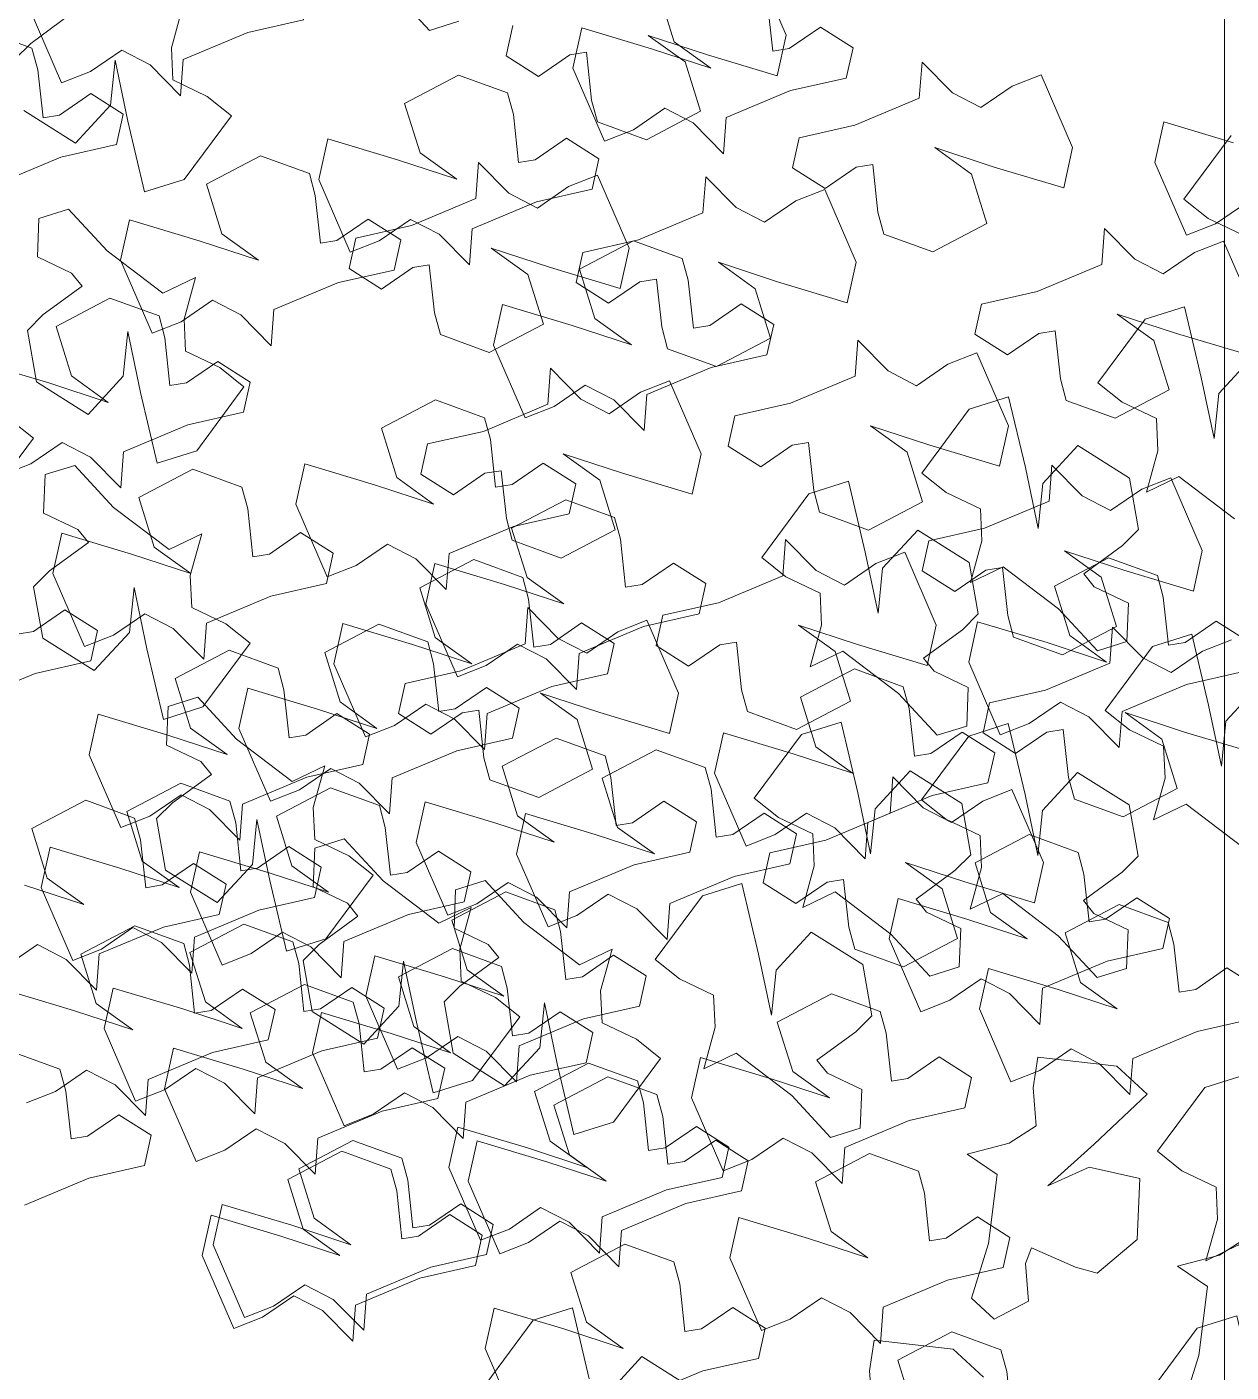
# Model space of a CAD drawing. Header units: metres. Extents: x -44 to 358, y -286 to 66.
# Drawn here: x 10.4257 to 10.8633, y -263.5279 to -263.0389 of the extents above; entities that cross this region are included whole.
import ezdxf

# ---------------------------------------------------------------- set-up
doc = ezdxf.new("R2010")
doc.units = ezdxf.units.M
doc.header["$LTSCALE"] = 0.3
for name, color, linetype, lineweight in [('ARBOLES', 86, 'Continuous', 0), ('baños', 141, 'Continuous', 0), ('Columnas', 7, 'Continuous', 18), ('muros bajitos', 252, 'Continuous', 5)]:
    doc.layers.add(name, color=color, linetype=linetype, lineweight=lineweight)

# ---------------------------------------------------------------- blocks, each defined once
blk = doc.blocks.new('TREES')
at = {"layer": 'ARBOLES', "color": 252, "true_color": 0x8da178}
for p, q in [((0.12121, 0.0686), (0.12298, 0.07743)), ((-0.02171, 0.07515), (-0.01926, 0.07202)), ((-0.0526, 0.07388), (-0.05477, 0.06963)), ((-0.0466, 0.06668), (-0.0488, 0.0734)), ((0.10928, 0.07333), (0.11102, 0.06989)), ((-0.01926, 0.07202), (-0.01743, 0.06699)), ((0.06883, 0.07244), (0.06021, 0.0677)), ((0.07214, 0.06297), (0.07391, 0.0718)), ((-0.0903, 0.07054), (-0.0852, 0.06664)), ((-0.07449, 0.06271), (-0.06993, 0.07005)), ((-0.01743, 0.06699), (-0.01527, 0.07092)), ((-0.01527, 0.07092), (-0.00663, 0.07064)), ((-0.00663, 0.07064), (0.00029, 0.06918)), ((0.05818, 0.06652), (0.05517, 0.07013)), ((-0.05477, 0.06963), (-0.05176, 0.06602)), ((0.09863, 0.06869), (0.09001, 0.06395)), ((0.10372, 0.06805), (0.09863, 0.06869)), ((0.11102, 0.06989), (0.11402, 0.06628)), ((0.1195, 0.06106), (0.12121, 0.0686)), ((0.12826, 0.06836), (0.12234, 0.06589)), ((0.13238, 0.06204), (0.12826, 0.06836)), ((-0.04252, 0.05906), (-0.0466, 0.06668)), ((0.04799, 0.06782), (0.04621, 0.05899)), ((0.06021, 0.0677), (0.06195, 0.06427)), ((0.10194, 0.05922), (0.10372, 0.06805)), ((-0.1306, 0.06584), (-0.1255, 0.06194)), ((-0.1148, 0.05801), (-0.11023, 0.06535)), ((-0.0796, 0.0666), (-0.08697, 0.06431)), ((-0.0852, 0.06664), (-0.0796, 0.0666)), ((-0.05176, 0.06602), (-0.05124, 0.06402)), ((0.05991, 0.06309), (0.05818, 0.06652)), ((0.11402, 0.06628), (0.11254, 0.0626)), ((0.12234, 0.06589), (0.1195, 0.06106)), ((-0.08697, 0.06431), (-0.09551, 0.06143)), ((-0.05124, 0.06402), (-0.05708, 0.06282)), ((0.06195, 0.06427), (0.06496, 0.06066)), ((0.09001, 0.06395), (0.09175, 0.06052)), ((-0.14695, 0.05861), (-0.14533, 0.06302)), ((-0.1199, 0.0619), (-0.12728, 0.05961)), ((-0.1255, 0.06194), (-0.1199, 0.0619)), ((-0.07218, 0.05887), (-0.07449, 0.06271)), ((-0.0597, 0.06185), (-0.06133, 0.05561)), ((-0.05708, 0.06282), (-0.0597, 0.06185)), ((-0.02023, 0.06172), (-0.02777, 0.06131)), ((-0.01564, 0.05718), (-0.02023, 0.06172)), ((0.0513, 0.05835), (0.05991, 0.06309)), ((0.07044, 0.05544), (0.07214, 0.06297)), ((0.07919, 0.06274), (0.07327, 0.06027)), ((0.08332, 0.05641), (0.07919, 0.06274)), ((0.11254, 0.0626), (0.1091, 0.0585)), ((0.13075, 0.0558), (0.13238, 0.06204)), ((-0.15747, 0.06048), (-0.14906, 0.05539)), ((-0.09551, 0.06143), (-0.09352, 0.05671)), ((-0.03826, 0.06127), (-0.04136, 0.05718)), ((-0.0315, 0.05532), (-0.03826, 0.06127)), ((-0.02777, 0.06131), (-0.02859, 0.05494)), ((0.06496, 0.06066), (0.06347, 0.05698)), ((0.07327, 0.06027), (0.07044, 0.05544)), ((0.09175, 0.06052), (0.09476, 0.05691)), ((-0.14906, 0.05539), (-0.14695, 0.05861)), ((-0.12728, 0.05961), (-0.13581, 0.05674)), ((-0.083, 0.05484), (-0.08138, 0.05925)), ((-0.08138, 0.05925), (-0.07745, 0.0598)), ((-0.07745, 0.0598), (-0.07218, 0.05887)), ((-0.03804, 0.05914), (-0.04252, 0.05906)), ((-0.04148, 0.05504), (-0.03804, 0.05914)), ((0.04621, 0.05899), (0.0513, 0.05835)), ((0.10024, 0.05169), (0.10194, 0.05922)), ((0.109, 0.05899), (0.10307, 0.05652)), ((0.11312, 0.05266), (0.109, 0.05899)), ((0.1091, 0.0585), (0.11358, 0.05859)), ((0.11358, 0.05859), (0.11766, 0.05097)), ((-0.13581, 0.05674), (-0.13382, 0.05201)), ((-0.11248, 0.05417), (-0.1148, 0.05801)), ((-0.09352, 0.05671), (-0.08511, 0.05162)), ((-0.06751, 0.05739), (-0.07373, 0.05568)), ((-0.06536, 0.05561), (-0.06751, 0.05739)), ((-0.05831, 0.05701), (-0.05993, 0.0526)), ((-0.05355, 0.05726), (-0.05831, 0.05701)), ((-0.05206, 0.05373), (-0.05355, 0.05726)), ((-0.04136, 0.05718), (-0.04156, 0.04735)), ((-0.01611, 0.05443), (-0.01564, 0.05718)), ((0.06347, 0.05698), (0.06003, 0.05288)), ((0.09476, 0.05691), (0.09327, 0.05323)), ((-0.12168, 0.05455), (-0.11775, 0.0551)), ((-0.11775, 0.0551), (-0.11248, 0.05417)), ((-0.07373, 0.05568), (-0.07715, 0.04895)), ((-0.0614, 0.05115), (-0.06536, 0.05561)), ((-0.06133, 0.05561), (-0.0572, 0.04928)), ((-0.05128, 0.05175), (-0.04845, 0.05658)), ((-0.04845, 0.05658), (-0.05015, 0.04905)), ((-0.04297, 0.05136), (-0.04148, 0.05504)), ((-0.02583, 0.05007), (-0.0315, 0.05532)), ((0.08168, 0.05017), (0.08332, 0.05641)), ((0.10307, 0.05652), (0.10024, 0.05169)), ((0.12814, 0.05482), (0.13075, 0.0558)), ((-0.1233, 0.05014), (-0.12168, 0.05455)), ((-0.10781, 0.05364), (-0.11403, 0.05193)), ((-0.10566, 0.05186), (-0.10781, 0.05364)), ((-0.09385, 0.05351), (-0.09861, 0.05326)), ((-0.09236, 0.04998), (-0.09385, 0.05351)), ((-0.08511, 0.05162), (-0.083, 0.05484)), ((-0.05678, 0.04846), (-0.05206, 0.05373)), ((-0.02859, 0.05494), (-0.02583, 0.05007)), ((-0.01799, 0.04878), (-0.01611, 0.05443)), ((0.1223, 0.05363), (0.12814, 0.05482)), ((0.12282, 0.05162), (0.1223, 0.05363)), ((-0.13382, 0.05201), (-0.12541, 0.04692)), ((-0.11403, 0.05193), (-0.11745, 0.0452)), ((-0.1017, 0.0474), (-0.10566, 0.05186)), ((-0.09861, 0.05326), (-0.10023, 0.04885)), ((-0.05993, 0.0526), (-0.0614, 0.05115)), ((-0.0572, 0.04928), (-0.05128, 0.05175)), ((0.06003, 0.05288), (0.06451, 0.05297)), ((0.06451, 0.05297), (0.06859, 0.04534)), ((0.09327, 0.05323), (0.08983, 0.04913)), ((0.11149, 0.04642), (0.11312, 0.05266)), ((0.13893, 0.05273), (0.13031, 0.04799)), ((0.14402, 0.05209), (0.13893, 0.05273)), ((0.14224, 0.04326), (0.14402, 0.05209)), ((-0.12541, 0.04692), (-0.1233, 0.05014)), ((-0.03996, 0.04775), (-0.04297, 0.05136)), ((0.07907, 0.0492), (0.08168, 0.05017)), ((0.11766, 0.05097), (0.11986, 0.04424)), ((0.12583, 0.04801), (0.12282, 0.05162)), ((-0.10023, 0.04885), (-0.1017, 0.0474)), ((-0.09708, 0.04471), (-0.09236, 0.04998)), ((-0.07715, 0.04895), (-0.07204, 0.04505)), ((-0.06134, 0.04112), (-0.05678, 0.04846)), ((-0.05015, 0.04905), (-0.05193, 0.04022)), ((-0.016, 0.04822), (-0.01799, 0.04878)), ((-0.01137, 0.04902), (-0.016, 0.04822)), ((-0.00877, 0.04502), (-0.01137, 0.04902)), ((0.07323, 0.048), (0.07907, 0.0492)), ((0.08983, 0.04913), (0.09431, 0.04922)), ((0.09431, 0.04922), (0.09839, 0.04159)), ((-0.04156, 0.04735), (-0.03772, 0.04714)), ((-0.03822, 0.04432), (-0.03996, 0.04775)), ((-0.03772, 0.04714), (-0.03309, 0.04794)), ((-0.03309, 0.04794), (-0.03065, 0.04481)), ((0.05043, 0.04803), (0.04181, 0.04329)), ((0.05551, 0.04739), (0.05043, 0.04803)), ((0.05374, 0.03856), (0.05551, 0.04739)), ((0.07375, 0.046), (0.07323, 0.048)), ((0.12366, 0.04377), (0.12583, 0.04801)), ((0.13031, 0.04799), (0.13205, 0.04455)), ((-0.11745, 0.0452), (-0.11235, 0.0413)), ((-0.06645, 0.04501), (-0.07382, 0.04272)), ((-0.07204, 0.04505), (-0.06645, 0.04501)), ((-0.01109, 0.04197), (-0.00877, 0.04502)), ((0.06859, 0.04534), (0.07079, 0.03862)), ((0.07676, 0.04239), (0.07375, 0.046)), ((0.10303, 0.04425), (0.10887, 0.04545)), ((0.10887, 0.04545), (0.11149, 0.04642)), ((-0.10164, 0.03737), (-0.09708, 0.04471)), ((-0.04684, 0.03958), (-0.03822, 0.04432)), ((-0.03065, 0.04481), (-0.02881, 0.03978)), ((-0.02881, 0.03978), (-0.02665, 0.04371)), ((-0.02665, 0.04371), (-0.01801, 0.04343)), ((-0.01801, 0.04343), (-0.01109, 0.04197)), ((-0.00146, 0.04438), (-0.00456, 0.04029)), ((0.08548, 0.04333), (0.07686, 0.03859)), ((0.09057, 0.04269), (0.08548, 0.04333)), ((0.10355, 0.04225), (0.10303, 0.04425)), ((0.11986, 0.04424), (0.12366, 0.04377)), ((0.13205, 0.04455), (0.13506, 0.04094)), ((-0.07382, 0.04272), (-0.08236, 0.03984)), ((0.04181, 0.04329), (0.04355, 0.03986)), ((0.07459, 0.03814), (0.07676, 0.04239)), ((0.08879, 0.03386), (0.09057, 0.04269)), ((0.10656, 0.03864), (0.10355, 0.04225)), ((0.14054, 0.03572), (0.14224, 0.04326)), ((0.1493, 0.04302), (0.14337, 0.04055)), ((0.15342, 0.0367), (0.1493, 0.04302)), ((-0.10675, 0.04126), (-0.11412, 0.03897)), ((-0.11235, 0.0413), (-0.10675, 0.04126)), ((-0.05903, 0.03728), (-0.06134, 0.04112)), ((-0.05193, 0.04022), (-0.04684, 0.03958)), ((-0.00456, 0.04029), (-0.00476, 0.03046)), ((0.09839, 0.04159), (0.10059, 0.03487)), ((0.13506, 0.04094), (0.13357, 0.03726)), ((0.14337, 0.04055), (0.14054, 0.03572)), ((-0.11412, 0.03897), (-0.12266, 0.03609)), ((-0.08236, 0.03984), (-0.08037, 0.03512)), ((0.04355, 0.03986), (0.04656, 0.03625)), ((0.05203, 0.03103), (0.05374, 0.03856)), ((0.06079, 0.03833), (0.05487, 0.03585)), ((0.06491, 0.032), (0.06079, 0.03833)), ((0.07079, 0.03862), (0.07459, 0.03814)), ((0.07686, 0.03859), (0.0786, 0.03516)), ((0.10439, 0.03439), (0.10656, 0.03864)), ((-0.09933, 0.03353), (-0.10164, 0.03737)), ((-0.06576, 0.03674), (-0.07198, 0.03504)), ((-0.06985, 0.03325), (-0.06823, 0.03766)), ((-0.06823, 0.03766), (-0.0643, 0.03821)), ((-0.06361, 0.03497), (-0.06576, 0.03674)), ((-0.0643, 0.03821), (-0.05903, 0.03728)), ((0.1109, 0.03676), (0.10228, 0.03202)), ((0.11598, 0.03612), (0.1109, 0.03676)), ((0.13357, 0.03726), (0.13013, 0.03316)), ((0.15179, 0.03046), (0.15342, 0.0367)), ((-0.12266, 0.03609), (-0.12067, 0.03137)), ((-0.08037, 0.03512), (-0.07195, 0.03003)), ((-0.07198, 0.03504), (-0.0754, 0.0283)), ((-0.05656, 0.03637), (-0.05818, 0.03196)), ((-0.0518, 0.03662), (-0.05656, 0.03637)), ((-0.05031, 0.03308), (-0.0518, 0.03662)), ((0.04656, 0.03625), (0.04507, 0.03257)), ((0.05487, 0.03585), (0.05203, 0.03103)), ((0.0786, 0.03516), (0.08161, 0.03155)), ((0.11421, 0.02729), (0.11598, 0.03612)), ((-0.11015, 0.0295), (-0.10853, 0.03391)), ((-0.10853, 0.03391), (-0.1046, 0.03446)), ((-0.1046, 0.03446), (-0.09933, 0.03353)), ((-0.09554, 0.03487), (-0.10176, 0.03316)), ((-0.09339, 0.03309), (-0.09554, 0.03487)), ((-0.08634, 0.03449), (-0.08796, 0.03009)), ((-0.08158, 0.03474), (-0.08634, 0.03449)), ((-0.08009, 0.03121), (-0.08158, 0.03474)), ((-0.05965, 0.03051), (-0.06361, 0.03497)), ((0.08709, 0.02633), (0.08879, 0.03386)), ((0.09584, 0.03363), (0.08992, 0.03116)), ((0.09997, 0.0273), (0.09584, 0.03363)), ((0.10059, 0.03487), (0.10439, 0.03439)), ((-0.10176, 0.03316), (-0.10518, 0.02643)), ((-0.08944, 0.02863), (-0.09339, 0.03309)), ((-0.07195, 0.03003), (-0.06985, 0.03325)), ((-0.05818, 0.03196), (-0.05965, 0.03051)), ((-0.05503, 0.02782), (-0.05031, 0.03308)), ((0.04507, 0.03257), (0.04163, 0.02847)), ((0.06328, 0.02576), (0.06491, 0.032)), ((0.10228, 0.03202), (0.10402, 0.02859)), ((0.13013, 0.03316), (0.13461, 0.03325)), ((0.13461, 0.03325), (0.13869, 0.02563)), ((-0.12067, 0.03137), (-0.11226, 0.02628)), ((-0.08796, 0.03009), (-0.08944, 0.02863)), ((-0.08481, 0.02594), (-0.08009, 0.03121)), ((-0.00476, 0.03046), (-0.00092, 0.03025)), ((-0.00092, 0.03025), (0.00371, 0.03105)), ((0.08161, 0.03155), (0.08012, 0.02787)), ((0.08992, 0.03116), (0.08709, 0.02633)), ((0.14917, 0.02948), (0.15179, 0.03046)), ((-0.11226, 0.02628), (-0.11015, 0.0295)), ((0.04163, 0.02847), (0.04611, 0.02855)), ((0.04611, 0.02855), (0.05019, 0.02093)), ((0.10402, 0.02859), (0.10703, 0.02498)), ((0.14333, 0.02829), (0.14917, 0.02948)), ((-0.0754, 0.0283), (-0.07029, 0.02441)), ((-0.05959, 0.02047), (-0.05503, 0.02782)), ((0.08012, 0.02787), (0.07668, 0.02377)), ((0.09833, 0.02106), (0.09997, 0.0273)), ((0.1125, 0.01976), (0.11421, 0.02729)), ((0.12126, 0.02706), (0.11534, 0.02459)), ((0.12538, 0.02073), (0.12126, 0.02706)), ((0.14385, 0.02628), (0.14333, 0.02829)), ((-0.10518, 0.02643), (-0.10008, 0.02253)), ((-0.08938, 0.0186), (-0.08481, 0.02594)), ((-0.04473, 0.0264), (-0.05095, 0.0247)), ((-0.04257, 0.02462), (-0.04473, 0.0264)), ((-0.03552, 0.02603), (-0.03714, 0.02162)), ((-0.03076, 0.02627), (-0.03552, 0.02603)), ((-0.02927, 0.02274), (-0.03076, 0.02627)), ((0.06067, 0.02478), (0.06328, 0.02576)), ((0.13869, 0.02563), (0.14089, 0.0189)), ((0.14686, 0.02267), (0.14385, 0.02628)), ((-0.0647, 0.02437), (-0.07207, 0.02208)), ((-0.07029, 0.02441), (-0.0647, 0.02437)), ((-0.05095, 0.0247), (-0.05436, 0.01796)), ((-0.03862, 0.02016), (-0.04257, 0.02462)), ((0.05483, 0.02359), (0.06067, 0.02478)), ((0.05535, 0.02159), (0.05483, 0.02359)), ((0.07668, 0.02377), (0.08116, 0.02386)), ((0.08116, 0.02386), (0.08524, 0.01623)), ((0.10703, 0.02498), (0.10554, 0.0213)), ((0.11534, 0.02459), (0.1125, 0.01976)), ((-0.09448, 0.0225), (-0.10186, 0.0202)), ((-0.10008, 0.02253), (-0.09448, 0.0225)), ((-0.07207, 0.02208), (-0.08061, 0.0192)), ((-0.03399, 0.01748), (-0.02927, 0.02274)), ((0.06708, 0.02269), (0.05846, 0.01795)), ((0.07217, 0.02205), (0.06708, 0.02269)), ((0.07039, 0.01322), (0.07217, 0.02205)), ((0.14469, 0.01843), (0.14686, 0.02267)), ((-0.10186, 0.0202), (-0.11039, 0.01733)), ((-0.05728, 0.01664), (-0.05959, 0.02047)), ((-0.03714, 0.02162), (-0.03862, 0.02016)), ((0.05019, 0.02093), (0.05239, 0.01421)), ((0.05836, 0.01798), (0.05535, 0.02159)), ((0.08988, 0.01889), (0.09572, 0.02009)), ((0.09572, 0.02009), (0.09833, 0.02106)), ((0.10554, 0.0213), (0.1021, 0.0172)), ((0.12375, 0.01449), (0.12538, 0.02073)), ((-0.08706, 0.01476), (-0.08938, 0.0186)), ((-0.08061, 0.0192), (-0.07862, 0.01447)), ((0.0904, 0.01689), (0.08988, 0.01889)), ((0.14089, 0.0189), (0.14469, 0.01843)), ((-0.11039, 0.01733), (-0.1084, 0.0126)), ((-0.0681, 0.01261), (-0.06648, 0.01701)), ((-0.06648, 0.01701), (-0.06255, 0.01757)), ((-0.06255, 0.01757), (-0.05728, 0.01664)), ((-0.05436, 0.01796), (-0.04926, 0.01407)), ((-0.03856, 0.01013), (-0.03399, 0.01748)), ((0.05619, 0.01373), (0.05836, 0.01798)), ((0.05846, 0.01795), (0.0602, 0.01452)), ((0.09341, 0.01328), (0.0904, 0.01689)), ((0.1021, 0.0172), (0.10658, 0.01729)), ((0.10658, 0.01729), (0.11066, 0.00966)), ((-0.09788, 0.01073), (-0.09626, 0.01514)), ((-0.09626, 0.01514), (-0.09233, 0.01569)), ((-0.09233, 0.01569), (-0.08706, 0.01476)), ((0.08524, 0.01623), (0.08744, 0.00951)), ((-0.07862, 0.01447), (-0.07021, 0.00938)), ((-0.04366, 0.01403), (-0.05104, 0.01174)), ((-0.04926, 0.01407), (-0.04366, 0.01403)), ((0.05239, 0.01421), (0.05619, 0.01373)), ((0.0602, 0.01452), (0.06321, 0.01091)), ((0.1153, 0.01232), (0.12114, 0.01352)), ((0.12114, 0.01352), (0.12375, 0.01449)), ((-0.16389, 0.01286), (-0.16606, 0.00861)), ((-0.16009, 0.01238), (-0.16389, 0.01286)), ((-0.15789, 0.00566), (-0.16009, 0.01238)), ((-0.1084, 0.0126), (-0.09999, 0.00751)), ((-0.07021, 0.00938), (-0.0681, 0.01261)), ((-0.05104, 0.01174), (-0.05957, 0.00886)), ((-0.02543, 0.01286), (-0.0276, 0.00861)), ((-0.02163, 0.01238), (-0.02543, 0.01286)), ((-0.01943, 0.00566), (-0.02163, 0.01238)), ((0.06869, 0.00569), (0.07039, 0.01322)), ((0.07744, 0.01299), (0.07152, 0.01052)), ((0.08157, 0.00666), (0.07744, 0.01299)), ((0.09124, 0.00903), (0.09341, 0.01328)), ((0.11582, 0.01032), (0.1153, 0.01232)), ((-0.09999, 0.00751), (-0.09788, 0.01073)), ((-0.03624, 0.0063), (-0.03856, 0.01013)), ((0.03991, 0.01142), (0.03129, 0.00668)), ((0.045, 0.01078), (0.03991, 0.01142)), ((0.04322, 0.00195), (0.045, 0.01078)), ((0.06321, 0.01091), (0.06172, 0.00723)), ((0.07152, 0.01052), (0.06869, 0.00569)), ((0.11883, 0.00671), (0.11582, 0.01032)), ((-0.16606, 0.00861), (-0.16305, 0.005)), ((-0.05957, 0.00886), (-0.05758, 0.00413)), ((-0.0276, 0.00861), (-0.02459, 0.005)), ((0.00337, 0.00875), (-0.00005, 0.00202)), ((0.08744, 0.00951), (0.09124, 0.00903)), ((0.11066, 0.00966), (0.11286, 0.00294)), ((-0.04706, 0.00226), (-0.04544, 0.00667)), ((-0.04544, 0.00667), (-0.04151, 0.00722)), ((-0.04151, 0.00722), (-0.03624, 0.0063)), ((0.06172, 0.00723), (0.05828, 0.00313)), ((0.11666, 0.00246), (0.11883, 0.00671)), ((0.16753, 0.00781), (0.16542, 0.00459)), ((0.17594, 0.00272), (0.16753, 0.00781)), ((-0.16305, 0.005), (-0.16253, 0.003)), ((-0.15381, -0.00196), (-0.15789, 0.00566)), ((-0.12884, 0.00629), (-0.13101, 0.00204)), ((-0.12504, 0.00581), (-0.12884, 0.00629)), ((-0.12284, -0.00091), (-0.12504, 0.00581)), ((-0.02459, 0.005), (-0.02407, 0.003)), ((-0.01535, -0.00196), (-0.01943, 0.00566)), ((0.07993, 0.00042), (0.08157, 0.00666)), ((0.09249, 0.00578), (0.08388, 0.00104)), ((0.09758, 0.00514), (0.09249, 0.00578)), ((0.09581, -0.00369), (0.09758, 0.00514)), ((0.12228, 0.00578), (0.11366, 0.00104)), ((0.12737, 0.00514), (0.12228, 0.00578)), ((0.12559, -0.00369), (0.12737, 0.00514)), ((-0.05758, 0.00413), (-0.04917, -0.00096)), ((0.16542, 0.00459), (0.1638, 0.00018)), ((-0.16837, 0.0018), (-0.17098, 0.00083)), ((-0.16253, 0.003), (-0.16837, 0.0018)), ((-0.13101, 0.00204), (-0.128, -0.00157)), ((-0.06662, 0.00254), (-0.06879, -0.00171)), ((-0.06282, 0.00206), (-0.06662, 0.00254)), ((-0.06062, -0.00466), (-0.06282, 0.00206)), ((-0.04917, -0.00096), (-0.04706, 0.00226)), ((-0.02991, 0.0018), (-0.03253, 0.00083)), ((-0.02407, 0.003), (-0.02991, 0.0018)), ((-0.00005, 0.00202), (0.00506, -0.00188)), ((0.04152, -0.00558), (0.04322, 0.00195)), ((0.05027, 0.00172), (0.04435, -0.00075)), ((0.0544, -0.00461), (0.05027, 0.00172)), ((0.05828, 0.00313), (0.06276, 0.00321)), ((0.06276, 0.00321), (0.06684, -0.00441)), ((0.11286, 0.00294), (0.11666, 0.00246)), ((0.17793, -0.00201), (0.17594, 0.00272)), ((-0.17098, 0.00083), (-0.17261, -0.00541)), ((-0.03253, 0.00083), (-0.03416, -0.00541)), ((0.07732, -0.00055), (0.07993, 0.00042)), ((0.08388, 0.00104), (0.08562, -0.0024)), ((0.11366, 0.00104), (0.1154, -0.0024)), ((0.1546, 0.00056), (0.15691, -0.00328)), ((0.15987, -0.00037), (0.1546, 0.00056)), ((0.1638, 0.00018), (0.15987, -0.00037)), ((-0.128, -0.00157), (-0.12748, -0.00357)), ((-0.11876, -0.00854), (-0.12284, -0.00091)), ((0.04435, -0.00075), (0.04152, -0.00558)), ((0.07148, -0.00175), (0.07732, -0.00055)), ((-0.14933, -0.00188), (-0.15381, -0.00196)), ((-0.15277, -0.00598), (-0.14933, -0.00188)), ((-0.06879, -0.00171), (-0.06578, -0.00532)), ((-0.01087, -0.00188), (-0.01535, -0.00196)), ((-0.01431, -0.00598), (-0.01087, -0.00188)), ((0.072, -0.00375), (0.07148, -0.00175)), ((0.08562, -0.0024), (0.08862, -0.00601)), ((0.1154, -0.0024), (0.11841, -0.00601)), ((0.15691, -0.00328), (0.15235, -0.01062)), ((0.16939, -0.00488), (0.17793, -0.00201)), ((-0.16257, -0.00927), (-0.15973, -0.00444)), ((-0.15973, -0.00444), (-0.16144, -0.01197)), ((-0.13332, -0.00477), (-0.13593, -0.00574)), ((-0.12748, -0.00357), (-0.13332, -0.00477)), ((-0.05654, -0.01229), (-0.06062, -0.00466)), ((-0.02411, -0.00927), (-0.02128, -0.00444)), ((-0.02128, -0.00444), (-0.02298, -0.01197)), ((0.00328, -0.00421), (-0.00526, -0.00709)), ((0.05277, -0.01085), (0.0544, -0.00461)), ((0.06684, -0.00441), (0.06904, -0.01113)), ((0.07501, -0.00736), (0.072, -0.00375)), ((0.0941, -0.01123), (0.09581, -0.00369)), ((0.10286, -0.00393), (0.09694, -0.0064)), ((0.10698, -0.01025), (0.10286, -0.00393)), ((0.12389, -0.01123), (0.12559, -0.00369)), ((0.13264, -0.00393), (0.12672, -0.0064)), ((0.13677, -0.01025), (0.13264, -0.00393)), ((0.16202, -0.00717), (0.16939, -0.00488)), ((-0.17261, -0.00541), (-0.16849, -0.01174)), ((-0.15426, -0.00966), (-0.15277, -0.00598)), ((-0.13593, -0.00574), (-0.13756, -0.01198)), ((-0.06578, -0.00532), (-0.06526, -0.00732)), ((-0.03416, -0.00541), (-0.03004, -0.01174)), ((-0.0158, -0.00966), (-0.01431, -0.00598)), ((0.06796, -0.00547), (0.05935, -0.01021)), ((0.07305, -0.00611), (0.06796, -0.00547)), ((0.07127, -0.01494), (0.07305, -0.00611)), ((0.08862, -0.00601), (0.08714, -0.00969)), ((0.09694, -0.0064), (0.0941, -0.01123)), ((0.11841, -0.00601), (0.11692, -0.00969)), ((0.12672, -0.0064), (0.12389, -0.01123)), ((-0.06526, -0.00732), (-0.0711, -0.00852)), ((-0.03945, -0.0078), (-0.04162, -0.01205)), ((-0.03565, -0.00828), (-0.03945, -0.0078)), ((-0.03345, -0.015), (-0.03565, -0.00828)), ((-0.00526, -0.00709), (-0.00327, -0.01181)), ((0.07284, -0.01161), (0.07501, -0.00736)), ((0.16762, -0.00721), (0.16202, -0.00717)), ((0.17272, -0.01111), (0.16762, -0.00721)), ((-0.16849, -0.01174), (-0.16257, -0.00927)), ((-0.15125, -0.01327), (-0.15426, -0.00966)), ((-0.11428, -0.00845), (-0.11876, -0.00854)), ((-0.11772, -0.01255), (-0.11428, -0.00845)), ((-0.08765, -0.00968), (-0.08982, -0.01393)), ((-0.08385, -0.01016), (-0.08765, -0.00968)), ((-0.07371, -0.00949), (-0.07534, -0.01573)), ((-0.0711, -0.00852), (-0.07371, -0.00949)), ((-0.03004, -0.01174), (-0.02411, -0.00927)), ((-0.01279, -0.01327), (-0.0158, -0.00966)), ((0.08714, -0.00969), (0.0837, -0.01379)), ((0.11692, -0.00969), (0.11348, -0.01379)), ((-0.12752, -0.01584), (-0.12468, -0.01101)), ((-0.12468, -0.01101), (-0.12639, -0.01854)), ((-0.08165, -0.01688), (-0.08385, -0.01016)), ((0.05015, -0.01182), (0.05277, -0.01085)), ((0.05935, -0.01021), (0.06108, -0.01365)), ((0.06904, -0.01113), (0.07284, -0.01161)), ((0.10535, -0.01649), (0.10698, -0.01025)), ((0.13514, -0.01649), (0.13677, -0.01025)), ((0.15235, -0.01062), (0.14763, -0.01589)), ((0.16403, -0.01003), (0.16192, -0.01325)), ((0.17244, -0.01512), (0.16403, -0.01003)), ((0.1693, -0.01784), (0.17272, -0.01111)), ((-0.16144, -0.01197), (-0.16321, -0.0208)), ((-0.14951, -0.0167), (-0.15125, -0.01327)), ((-0.13756, -0.01198), (-0.13344, -0.01831)), ((-0.1192, -0.01623), (-0.11772, -0.01255)), ((-0.05206, -0.0122), (-0.05654, -0.01229)), ((-0.0555, -0.0163), (-0.05206, -0.0122)), ((-0.04162, -0.01205), (-0.03861, -0.01566)), ((-0.02298, -0.01197), (-0.02476, -0.0208)), ((-0.01106, -0.0167), (-0.01279, -0.01327)), ((-0.00327, -0.01181), (0.00515, -0.0169)), ((0.04431, -0.01302), (0.05015, -0.01182)), ((0.04483, -0.01502), (0.04431, -0.01302)), ((0.1555, -0.01477), (0.15698, -0.01331)), ((0.15698, -0.01331), (0.16093, -0.01777)), ((0.16192, -0.01325), (0.1603, -0.01766)), ((-0.08982, -0.01393), (-0.08681, -0.01753)), ((-0.0653, -0.01959), (-0.06246, -0.01476)), ((-0.06246, -0.01476), (-0.06417, -0.02229)), ((0.06108, -0.01365), (0.06409, -0.01725)), ((0.06957, -0.02248), (0.07127, -0.01494)), ((0.0837, -0.01379), (0.08818, -0.0137)), ((0.08818, -0.0137), (0.09226, -0.02132)), ((0.11348, -0.01379), (0.11796, -0.0137)), ((0.11796, -0.0137), (0.12204, -0.02132)), ((0.15388, -0.01917), (0.1555, -0.01477)), ((-0.13344, -0.01831), (-0.12752, -0.01584)), ((-0.1162, -0.01984), (-0.1192, -0.01623)), ((-0.10692, -0.01625), (-0.10909, -0.0205)), ((-0.10312, -0.01673), (-0.10692, -0.01625)), ((-0.07534, -0.01573), (-0.07122, -0.02206)), ((-0.05698, -0.01998), (-0.0555, -0.0163)), ((-0.03861, -0.01566), (-0.03809, -0.01767)), ((-0.02937, -0.02263), (-0.03345, -0.015)), ((0.04784, -0.01863), (0.04483, -0.01502)), ((0.07833, -0.01517), (0.0724, -0.01765)), ((0.08245, -0.0215), (0.07833, -0.01517)), ((0.10274, -0.01747), (0.10535, -0.01649)), ((0.13252, -0.01747), (0.13514, -0.01649)), ((0.14763, -0.01589), (0.14912, -0.01942)), ((0.17443, -0.01985), (0.17244, -0.01512)), ((-0.15813, -0.02144), (-0.14951, -0.0167)), ((-0.14724, -0.01718), (-0.14941, -0.02142)), ((-0.14344, -0.01766), (-0.14724, -0.01718)), ((-0.14124, -0.02438), (-0.14344, -0.01766)), ((-0.10092, -0.02345), (-0.10312, -0.01673)), ((-0.08681, -0.01753), (-0.08629, -0.01954)), ((-0.07757, -0.0245), (-0.08165, -0.01688)), ((-0.03809, -0.01767), (-0.04393, -0.01886)), ((-0.01967, -0.02144), (-0.01106, -0.0167)), ((0.06409, -0.01725), (0.0626, -0.02093)), ((0.0724, -0.01765), (0.06957, -0.02248)), ((0.0969, -0.01866), (0.10274, -0.01747)), ((0.12668, -0.01866), (0.13252, -0.01747)), ((0.1511, -0.01728), (0.15341, -0.02112)), ((0.15637, -0.01821), (0.1511, -0.01728)), ((0.1603, -0.01766), (0.15637, -0.01821)), ((0.16093, -0.01777), (0.16308, -0.01955)), ((0.16308, -0.01955), (0.1693, -0.01784)), ((-0.12639, -0.01854), (-0.12816, -0.02737)), ((-0.11446, -0.02327), (-0.1162, -0.01984)), ((-0.08629, -0.01954), (-0.09213, -0.02073)), ((-0.07122, -0.02206), (-0.0653, -0.01959)), ((-0.05398, -0.02359), (-0.05698, -0.01998)), ((-0.04654, -0.01983), (-0.04818, -0.02607)), ((-0.04393, -0.01886), (-0.04654, -0.01983)), ((-0.01317, -0.01907), (-0.01533, -0.02332)), ((-0.00936, -0.01955), (-0.01317, -0.01907)), ((-0.00716, -0.02627), (-0.00936, -0.01955)), ((0.04567, -0.02288), (0.04784, -0.01863)), ((0.09742, -0.02067), (0.0969, -0.01866)), ((0.1272, -0.02067), (0.12668, -0.01866)), ((0.14912, -0.01942), (0.15388, -0.01917)), ((0.1659, -0.02272), (0.17443, -0.01985)), ((-0.16321, -0.0208), (-0.15813, -0.02144)), ((-0.14941, -0.02142), (-0.1464, -0.02503)), ((-0.10909, -0.0205), (-0.10608, -0.02411)), ((-0.09213, -0.02073), (-0.09475, -0.02171)), ((-0.02476, -0.0208), (-0.01967, -0.02144)), ((0.0626, -0.02093), (0.05916, -0.02504)), ((0.08082, -0.02774), (0.08245, -0.0215)), ((0.09226, -0.02132), (0.09446, -0.02804)), ((0.10043, -0.02428), (0.09742, -0.02067)), ((0.12204, -0.02132), (0.12424, -0.02804)), ((0.13021, -0.02428), (0.1272, -0.02067)), ((0.15341, -0.02112), (0.14885, -0.02846)), ((-0.12307, -0.02801), (-0.11446, -0.02327)), ((-0.09475, -0.02171), (-0.09638, -0.02795)), ((-0.06417, -0.02229), (-0.06594, -0.03112)), ((-0.02489, -0.02254), (-0.02937, -0.02263)), ((-0.02833, -0.02664), (-0.02489, -0.02254)), ((-0.01533, -0.02332), (-0.01233, -0.02693)), ((0.04187, -0.0224), (0.04567, -0.02288)), ((0.15852, -0.02502), (0.1659, -0.02272)), ((-0.13716, -0.032), (-0.14124, -0.02438)), ((-0.10608, -0.02411), (-0.10556, -0.02611)), ((-0.09684, -0.03107), (-0.10092, -0.02345)), ((-0.07309, -0.02441), (-0.07757, -0.0245)), ((-0.07653, -0.02852), (-0.07309, -0.02441)), ((-0.05785, -0.0247), (-0.06002, -0.02894)), ((-0.05405, -0.02517), (-0.05785, -0.0247)), ((-0.05224, -0.02702), (-0.05398, -0.02359)), ((0.05916, -0.02504), (0.06364, -0.02495)), ((0.06364, -0.02495), (0.06772, -0.03257)), ((0.09826, -0.02852), (0.10043, -0.02428)), ((0.12804, -0.02852), (0.13021, -0.02428)), ((-0.1464, -0.02503), (-0.14588, -0.02704)), ((-0.10556, -0.02611), (-0.1114, -0.0273)), ((-0.05185, -0.0319), (-0.05405, -0.02517)), ((-0.04818, -0.02607), (-0.04405, -0.0324)), ((-0.03813, -0.02993), (-0.0353, -0.0251)), ((-0.0353, -0.0251), (-0.037, -0.03263)), ((-0.03332, -0.02564), (-0.03548, -0.02989)), ((-0.02951, -0.02612), (-0.03332, -0.02564)), ((-0.02982, -0.03032), (-0.02833, -0.02664)), ((-0.02731, -0.03284), (-0.02951, -0.02612)), ((-0.00309, -0.0339), (-0.00716, -0.02627)), ((0.16412, -0.02505), (0.15852, -0.02502)), ((0.16922, -0.02895), (0.16412, -0.02505)), ((-0.15172, -0.02823), (-0.15433, -0.02921)), ((-0.14588, -0.02704), (-0.15172, -0.02823)), ((-0.12816, -0.02737), (-0.12307, -0.02801)), ((-0.11401, -0.02828), (-0.11564, -0.03452)), ((-0.1114, -0.0273), (-0.11401, -0.02828)), ((-0.09638, -0.02795), (-0.09226, -0.03427)), ((-0.08633, -0.0318), (-0.0835, -0.02697)), ((-0.0835, -0.02697), (-0.0852, -0.03451)), ((-0.06085, -0.03176), (-0.05224, -0.02702)), ((-0.01233, -0.02693), (-0.0118, -0.02893)), ((0.0782, -0.02872), (0.08082, -0.02774)), ((0.09446, -0.02804), (0.09826, -0.02852)), ((0.12424, -0.02804), (0.12804, -0.02852)), ((-0.15433, -0.02921), (-0.15596, -0.03545)), ((-0.07802, -0.0322), (-0.07653, -0.02852)), ((-0.06002, -0.02894), (-0.05701, -0.03255)), ((-0.04405, -0.0324), (-0.03813, -0.02993)), ((-0.03548, -0.02989), (-0.03248, -0.0335)), ((-0.0118, -0.02893), (-0.01764, -0.03013)), ((0.04344, -0.03263), (0.04196, -0.0291)), ((0.07236, -0.02991), (0.0782, -0.02872)), ((0.07288, -0.03192), (0.07236, -0.02991)), ((0.14885, -0.02846), (0.14413, -0.03373)), ((0.14826, -0.02975), (0.14615, -0.03297)), ((0.15667, -0.03484), (0.14826, -0.02975)), ((0.1658, -0.03568), (0.16922, -0.02895)), ((-0.09236, -0.03099), (-0.09684, -0.03107)), ((-0.0958, -0.03509), (-0.09236, -0.03099)), ((-0.06594, -0.03112), (-0.06085, -0.03176)), ((-0.02681, -0.03393), (-0.02982, -0.03032)), ((-0.02026, -0.0311), (-0.02189, -0.03734)), ((-0.01764, -0.03013), (-0.02026, -0.0311)), ((0.152, -0.03261), (0.15348, -0.03115)), ((0.15348, -0.03115), (0.15743, -0.03561)), ((-0.13268, -0.03191), (-0.13716, -0.032)), ((-0.13612, -0.03601), (-0.13268, -0.03191)), ((-0.09226, -0.03427), (-0.08633, -0.0318)), ((-0.07501, -0.0358), (-0.07802, -0.0322)), ((-0.05701, -0.03255), (-0.05649, -0.03456)), ((-0.04777, -0.03952), (-0.05185, -0.0319)), ((-0.037, -0.03263), (-0.03878, -0.04146)), ((-0.02324, -0.04047), (-0.02731, -0.03284)), ((0.03872, -0.0379), (0.04344, -0.03263)), ((0.06772, -0.03257), (0.06992, -0.03929)), ((0.07589, -0.03552), (0.07288, -0.03192)), ((0.14615, -0.03297), (0.14453, -0.03737)), ((0.15038, -0.03701), (0.152, -0.03261)), ((-0.14592, -0.0393), (-0.14308, -0.03447)), ((-0.14308, -0.03447), (-0.14479, -0.04201)), ((-0.11564, -0.03452), (-0.11152, -0.04085)), ((-0.1056, -0.03838), (-0.10276, -0.03355)), ((-0.10276, -0.03355), (-0.10447, -0.04108)), ((-0.0852, -0.03451), (-0.08698, -0.04334)), ((-0.05649, -0.03456), (-0.06233, -0.03575)), ((-0.03248, -0.0335), (-0.03196, -0.03551)), ((-0.02507, -0.03736), (-0.02681, -0.03393)), ((0.0014, -0.03381), (-0.00309, -0.0339)), ((-0.00204, -0.03791), (0.0014, -0.03381)), ((0.14413, -0.03373), (0.14562, -0.03726)), ((0.15866, -0.03956), (0.15667, -0.03484)), ((-0.15596, -0.03545), (-0.15184, -0.04177)), ((-0.1376, -0.03969), (-0.13612, -0.03601)), ((-0.09728, -0.03877), (-0.0958, -0.03509)), ((-0.07328, -0.03924), (-0.07501, -0.0358)), ((-0.06233, -0.03575), (-0.06495, -0.03673)), ((-0.03196, -0.03551), (-0.03779, -0.0367)), ((-0.01184, -0.0412), (-0.00901, -0.03637)), ((-0.00901, -0.03637), (-0.01072, -0.0439)), ((0.07372, -0.03977), (0.07589, -0.03552)), ((0.15743, -0.03561), (0.15958, -0.03739)), ((0.15958, -0.03739), (0.1658, -0.03568)), ((-0.06495, -0.03673), (-0.06658, -0.04297)), ((-0.04041, -0.03767), (-0.04204, -0.04391)), ((-0.03779, -0.0367), (-0.04041, -0.03767)), ((-0.03369, -0.0421), (-0.02507, -0.03736)), ((-0.02189, -0.03734), (-0.01777, -0.04367)), ((-0.00353, -0.04159), (-0.00204, -0.03791)), ((0.13533, -0.037), (0.13765, -0.04084)), ((0.1406, -0.03793), (0.13533, -0.037)), ((0.14453, -0.03737), (0.1406, -0.03793)), ((0.14562, -0.03726), (0.15038, -0.03701)), ((-0.15184, -0.04177), (-0.14592, -0.0393)), ((-0.1346, -0.0433), (-0.1376, -0.03969)), ((-0.11152, -0.04085), (-0.1056, -0.03838)), ((-0.09428, -0.04238), (-0.09728, -0.03877)), ((-0.08189, -0.04398), (-0.07328, -0.03924)), ((-0.07364, -0.03879), (-0.0758, -0.04304)), ((-0.06983, -0.03927), (-0.07364, -0.03879)), ((-0.06763, -0.04599), (-0.06983, -0.03927)), ((-0.04329, -0.03943), (-0.04777, -0.03952)), ((-0.04673, -0.04353), (-0.04329, -0.03943)), ((0.06992, -0.03929), (0.07372, -0.03977)), ((0.15013, -0.04244), (0.15866, -0.03956)), ((-0.13497, -0.04066), (-0.13714, -0.04491)), ((-0.13117, -0.04114), (-0.13497, -0.04066)), ((-0.12897, -0.04786), (-0.13117, -0.04114)), ((-0.10447, -0.04108), (-0.10624, -0.04991)), ((-0.03878, -0.04146), (-0.03369, -0.0421)), ((-0.01876, -0.04038), (-0.02324, -0.04047)), ((-0.02219, -0.04448), (-0.01876, -0.04038)), ((-0.01777, -0.04367), (-0.01184, -0.0412)), ((-0.00052, -0.0452), (-0.00353, -0.04159)), ((0.13765, -0.04084), (0.13308, -0.04818)), ((-0.14479, -0.04201), (-0.14656, -0.05084)), ((-0.13286, -0.04674), (-0.1346, -0.0433)), ((-0.09254, -0.04581), (-0.09428, -0.04238)), ((-0.0758, -0.04304), (-0.0728, -0.04664)), ((-0.06658, -0.04297), (-0.06245, -0.04929)), ((-0.05653, -0.04682), (-0.0537, -0.04199)), ((-0.0537, -0.04199), (-0.0554, -0.04953)), ((-0.03199, -0.04777), (-0.02916, -0.04294)), ((-0.02916, -0.04294), (-0.03087, -0.05048)), ((0.14275, -0.04473), (0.15013, -0.04244)), ((-0.13714, -0.04491), (-0.13413, -0.04852)), ((-0.08698, -0.04334), (-0.08189, -0.04398)), ((-0.04822, -0.04721), (-0.04673, -0.04353)), ((-0.04204, -0.04391), (-0.03792, -0.05024)), ((-0.02368, -0.04816), (-0.02219, -0.04448)), ((-0.01072, -0.0439), (-0.01249, -0.05273)), ((0.14835, -0.04477), (0.14275, -0.04473)), ((0.15345, -0.04866), (0.14835, -0.04477)), ((-0.10116, -0.05055), (-0.09254, -0.04581)), ((-0.09554, -0.04536), (-0.0977, -0.04961)), ((-0.09173, -0.04584), (-0.09554, -0.04536)), ((-0.08953, -0.05256), (-0.09173, -0.04584)), ((-0.0728, -0.04664), (-0.07227, -0.04865)), ((-0.06356, -0.05361), (-0.06763, -0.04599)), ((0.00121, -0.04863), (-0.00052, -0.0452)), ((-0.14147, -0.05148), (-0.13286, -0.04674)), ((-0.12489, -0.05549), (-0.12897, -0.04786)), ((-0.06245, -0.04929), (-0.05653, -0.04682)), ((-0.04521, -0.05082), (-0.04822, -0.04721)), ((-0.03859, -0.04723), (-0.04075, -0.05148)), ((-0.03478, -0.04771), (-0.03859, -0.04723)), ((-0.03792, -0.05024), (-0.03199, -0.04777)), ((-0.03258, -0.05443), (-0.03478, -0.04771)), ((-0.02067, -0.05177), (-0.02368, -0.04816)), ((0.12109, -0.04759), (0.11899, -0.05081)), ((0.1295, -0.05268), (0.12109, -0.04759)), ((0.13308, -0.04818), (0.12836, -0.05344)), ((-0.13413, -0.04852), (-0.13361, -0.05052)), ((-0.10624, -0.04991), (-0.10116, -0.05055)), ((-0.0977, -0.04961), (-0.0947, -0.05321)), ((-0.07811, -0.04984), (-0.08073, -0.05082)), ((-0.07227, -0.04865), (-0.07811, -0.04984)), ((-0.0554, -0.04953), (-0.05718, -0.05836)), ((-0.0074, -0.05337), (0.00121, -0.04863)), ((0.15004, -0.0554), (0.15345, -0.04866)), ((-0.14656, -0.05084), (-0.14147, -0.05148)), ((-0.13361, -0.05052), (-0.13945, -0.05172)), ((-0.08073, -0.05082), (-0.08236, -0.05706)), ((-0.04347, -0.05426), (-0.04521, -0.05082)), ((-0.04075, -0.05148), (-0.03774, -0.05509)), ((-0.03087, -0.05048), (-0.03264, -0.0593)), ((0.08956, -0.05134), (0.08745, -0.05456)), ((0.09797, -0.05643), (0.08956, -0.05134)), ((0.11899, -0.05081), (0.11737, -0.05521)), ((0.13623, -0.05232), (0.13771, -0.05087)), ((0.13771, -0.05087), (0.14166, -0.05533)), ((-0.14207, -0.05269), (-0.1437, -0.05893)), ((-0.13945, -0.05172), (-0.14207, -0.05269)), ((-0.0947, -0.05321), (-0.09417, -0.05522)), ((-0.08546, -0.06018), (-0.08953, -0.05256)), ((-0.01894, -0.0552), (-0.02067, -0.05177)), ((-0.01249, -0.05273), (-0.0074, -0.05337)), ((0.1315, -0.0574), (0.1295, -0.05268)), ((0.13461, -0.05673), (0.13623, -0.05232)), ((-0.16476, -0.05473), (-0.16692, -0.05898)), ((-0.16095, -0.05521), (-0.16476, -0.05473)), ((-0.05907, -0.05352), (-0.06356, -0.05361)), ((-0.06251, -0.05762), (-0.05907, -0.05352)), ((-0.05349, -0.05473), (-0.05565, -0.05898)), ((-0.04968, -0.05521), (-0.05349, -0.05473)), ((-0.05209, -0.059), (-0.04347, -0.05426)), ((-0.02851, -0.06206), (-0.03258, -0.05443)), ((0.08745, -0.05456), (0.08583, -0.05896)), ((0.10816, -0.05484), (0.11048, -0.05868)), ((0.11343, -0.05577), (0.10816, -0.05484)), ((0.12836, -0.05344), (0.12985, -0.05698)), ((-0.15875, -0.06193), (-0.16095, -0.05521)), ((-0.12041, -0.0554), (-0.12489, -0.05549)), ((-0.12385, -0.0595), (-0.12041, -0.0554)), ((-0.10001, -0.05641), (-0.10263, -0.05739)), ((-0.09417, -0.05522), (-0.10001, -0.05641)), ((-0.07231, -0.06091), (-0.06948, -0.05608)), ((-0.06948, -0.05608), (-0.07119, -0.06362)), ((-0.04748, -0.06193), (-0.04968, -0.05521)), ((-0.03774, -0.05509), (-0.03722, -0.0571)), ((-0.02755, -0.05994), (-0.01894, -0.0552)), ((0.05626, -0.05603), (0.05415, -0.05925)), ((0.06467, -0.06112), (0.05626, -0.05603)), ((0.09996, -0.06115), (0.09797, -0.05643)), ((0.11737, -0.05521), (0.11343, -0.05577)), ((0.14166, -0.05533), (0.14381, -0.05711)), ((0.14381, -0.05711), (0.15004, -0.0554)), ((-0.13365, -0.06279), (-0.13082, -0.05796)), ((-0.13082, -0.05796), (-0.13252, -0.06549)), ((-0.11569, -0.05756), (-0.11785, -0.0618)), ((-0.11188, -0.05803), (-0.11569, -0.05756)), ((-0.10968, -0.06476), (-0.11188, -0.05803)), ((-0.10263, -0.05739), (-0.10426, -0.06363)), ((-0.08236, -0.05706), (-0.07824, -0.06338)), ((-0.064, -0.06131), (-0.06251, -0.05762)), ((-0.04306, -0.05829), (-0.04568, -0.05926)), ((-0.03722, -0.0571), (-0.04306, -0.05829)), ((0.12296, -0.06028), (0.1315, -0.0574)), ((0.12985, -0.05698), (0.13461, -0.05673)), ((-0.16692, -0.05898), (-0.16391, -0.06259)), ((-0.1437, -0.05893), (-0.13957, -0.06526)), ((-0.12534, -0.06318), (-0.12385, -0.0595)), ((-0.05718, -0.05836), (-0.05209, -0.059)), ((-0.05565, -0.05898), (-0.05265, -0.06259)), ((-0.04568, -0.05926), (-0.04731, -0.0655)), ((-0.03264, -0.0593), (-0.02755, -0.05994)), ((0.05415, -0.05925), (0.05253, -0.06366)), ((0.07663, -0.05859), (0.07895, -0.06243)), ((0.0819, -0.05952), (0.07663, -0.05859)), ((0.08583, -0.05896), (0.0819, -0.05952)), ((0.11048, -0.05868), (0.10592, -0.06602)), ((-0.08097, -0.06009), (-0.08546, -0.06018)), ((-0.08441, -0.0642), (-0.08097, -0.06009)), ((-0.07824, -0.06338), (-0.07231, -0.06091)), ((-0.06099, -0.06491), (-0.064, -0.06131)), ((0.06666, -0.06585), (0.06467, -0.06112)), ((0.09143, -0.06403), (0.09996, -0.06115)), ((0.11558, -0.06257), (0.12296, -0.06028)), ((-0.16391, -0.06259), (-0.16339, -0.06459)), ((-0.15468, -0.06956), (-0.15875, -0.06193)), ((-0.13957, -0.06526), (-0.13365, -0.06279)), ((-0.12233, -0.06679), (-0.12534, -0.06318)), ((-0.11785, -0.0618), (-0.11485, -0.06541)), ((-0.09421, -0.06748), (-0.09138, -0.06266)), ((-0.09138, -0.06266), (-0.09309, -0.07019)), ((-0.05265, -0.06259), (-0.05212, -0.06459)), ((-0.04341, -0.06956), (-0.04748, -0.06193)), ((-0.02402, -0.06197), (-0.02851, -0.06206)), ((-0.02746, -0.06607), (-0.02402, -0.06197)), ((0.0486, -0.06421), (0.04333, -0.06329)), ((0.07895, -0.06243), (0.07438, -0.06977)), ((0.12118, -0.06261), (0.11558, -0.06257)), ((0.12628, -0.06651), (0.12118, -0.06261)), ((-0.16339, -0.06459), (-0.16923, -0.06579)), ((-0.10561, -0.07238), (-0.10968, -0.06476)), ((-0.10426, -0.06363), (-0.10014, -0.06996)), ((-0.0859, -0.06788), (-0.08441, -0.0642)), ((-0.07119, -0.06362), (-0.07296, -0.07245)), ((-0.05926, -0.06835), (-0.06099, -0.06491)), ((-0.05212, -0.06459), (-0.05796, -0.06579)), ((-0.03726, -0.06936), (-0.03443, -0.06453)), ((-0.03443, -0.06453), (-0.03613, -0.07207)), ((0.05253, -0.06366), (0.0486, -0.06421)), ((0.08405, -0.06632), (0.09143, -0.06403)), ((-0.16923, -0.06579), (-0.17185, -0.06676)), ((-0.13252, -0.06549), (-0.1343, -0.07432)), ((-0.11485, -0.06541), (-0.11432, -0.06742)), ((-0.05796, -0.06579), (-0.06058, -0.06676)), ((-0.04731, -0.0655), (-0.04319, -0.07183)), ((-0.02895, -0.06975), (-0.02746, -0.06607)), ((0.05813, -0.06873), (0.06666, -0.06585)), ((0.08965, -0.06636), (0.08405, -0.06632)), ((0.09475, -0.07025), (0.08965, -0.06636)), ((0.10592, -0.06602), (0.10119, -0.07129)), ((0.12287, -0.07324), (0.12628, -0.06651)), ((-0.17185, -0.06676), (-0.17348, -0.073)), ((-0.12059, -0.07022), (-0.12233, -0.06679)), ((-0.11432, -0.06742), (-0.12016, -0.06861)), ((-0.10014, -0.06996), (-0.09421, -0.06748)), ((-0.08289, -0.07148), (-0.0859, -0.06788)), ((-0.06058, -0.06676), (-0.06221, -0.073)), ((-0.15019, -0.06947), (-0.15468, -0.06956)), ((-0.15363, -0.07357), (-0.15019, -0.06947)), ((-0.12278, -0.06958), (-0.12441, -0.07583)), ((-0.12016, -0.06861), (-0.12278, -0.06958)), ((-0.06787, -0.07309), (-0.05926, -0.06835)), ((-0.03892, -0.06947), (-0.04341, -0.06956)), ((-0.04319, -0.07183), (-0.03726, -0.06936)), ((-0.04236, -0.07357), (-0.03892, -0.06947)), ((-0.02594, -0.07336), (-0.02895, -0.06975)), ((0.05075, -0.07102), (0.05813, -0.06873)), ((0.07438, -0.06977), (0.06966, -0.07503)), ((0.10906, -0.07016), (0.11054, -0.06871)), ((0.11054, -0.06871), (0.11449, -0.07317)), ((-0.12921, -0.07496), (-0.12059, -0.07022)), ((-0.09309, -0.07019), (-0.09486, -0.07902)), ((-0.08116, -0.07492), (-0.08289, -0.07148)), ((0.05635, -0.07106), (0.05075, -0.07102)), ((0.06145, -0.07495), (0.05635, -0.07106)), ((0.09133, -0.07699), (0.09475, -0.07025)), ((0.10119, -0.07129), (0.10268, -0.07482)), ((0.10744, -0.07457), (0.10906, -0.07016)), ((-0.17348, -0.073), (-0.16936, -0.07933)), ((-0.16343, -0.07686), (-0.1606, -0.07203)), ((-0.1606, -0.07203), (-0.1623, -0.07956)), ((-0.10113, -0.07229), (-0.10561, -0.07238)), ((-0.10456, -0.07639), (-0.10113, -0.07229)), ((-0.07296, -0.07245), (-0.06787, -0.07309)), ((-0.06221, -0.073), (-0.05809, -0.07933)), ((-0.05216, -0.07686), (-0.04933, -0.07203)), ((-0.04933, -0.07203), (-0.05103, -0.07956)), ((-0.03613, -0.07207), (-0.03791, -0.08089)), ((0.07753, -0.07391), (0.07901, -0.07246)), ((0.07901, -0.07246), (0.08296, -0.07692)), ((0.11449, -0.07317), (0.11665, -0.07495)), ((0.11665, -0.07495), (0.12287, -0.07324)), ((-0.15512, -0.07725), (-0.15363, -0.07357)), ((-0.1343, -0.07432), (-0.12921, -0.07496)), ((-0.11436, -0.07968), (-0.11153, -0.07485)), ((-0.11153, -0.07485), (-0.11324, -0.08239)), ((-0.08977, -0.07966), (-0.08116, -0.07492)), ((-0.08327, -0.07352), (-0.08544, -0.07777)), ((-0.07947, -0.074), (-0.08327, -0.07352)), ((-0.07727, -0.08072), (-0.07947, -0.074)), ((-0.04385, -0.07725), (-0.04236, -0.07357)), ((-0.02421, -0.07679), (-0.02594, -0.07336)), ((0.05803, -0.08168), (0.06145, -0.07495)), ((0.07591, -0.07832), (0.07753, -0.07391)), ((0.10268, -0.07482), (0.10744, -0.07457)), ((-0.14724, -0.07632), (-0.14941, -0.08057)), ((-0.14344, -0.0768), (-0.14724, -0.07632)), ((-0.12441, -0.07583), (-0.12029, -0.08215)), ((-0.10605, -0.08007), (-0.10456, -0.07639)), ((0.06966, -0.07503), (0.07115, -0.07857)), ((-0.16936, -0.07933), (-0.16343, -0.07686)), ((-0.15211, -0.08086), (-0.15512, -0.07725)), ((-0.14124, -0.08352), (-0.14344, -0.0768)), ((-0.08544, -0.07777), (-0.08243, -0.08138)), ((-0.05809, -0.07933), (-0.05216, -0.07686)), ((-0.04084, -0.08086), (-0.04385, -0.07725)), ((0.04571, -0.07715), (0.04966, -0.08161)), ((0.08296, -0.07692), (0.08511, -0.0787)), ((0.08511, -0.0787), (0.09133, -0.07699)), ((0.09831, -0.0767), (0.0962, -0.07992)), ((0.10672, -0.08178), (0.09831, -0.0767)), ((-0.1623, -0.07956), (-0.16408, -0.08839)), ((-0.12029, -0.08215), (-0.11436, -0.07968)), ((-0.09486, -0.07902), (-0.08977, -0.07966)), ((0.07115, -0.07857), (0.07591, -0.07832)), ((-0.15038, -0.08429), (-0.15211, -0.08086)), ((-0.14941, -0.08057), (-0.1464, -0.08418)), ((-0.10304, -0.08368), (-0.10605, -0.08007)), ((-0.08243, -0.08138), (-0.08191, -0.08338)), ((-0.07319, -0.08835), (-0.07727, -0.08072)), ((0.04966, -0.08161), (0.05181, -0.08339)), ((-0.11324, -0.08239), (-0.11501, -0.09122)), ((-0.15899, -0.08903), (-0.15038, -0.08429)), ((-0.1464, -0.08418), (-0.14588, -0.08618)), ((-0.13716, -0.09115), (-0.14124, -0.08352)), ((-0.10131, -0.08711), (-0.10304, -0.08368)), ((-0.08775, -0.08458), (-0.09036, -0.08555)), ((-0.08191, -0.08338), (-0.08775, -0.08458)), ((-0.14588, -0.08618), (-0.15172, -0.08738)), ((-0.09036, -0.08555), (-0.09199, -0.09179)), ((-0.15172, -0.08738), (-0.15433, -0.08835)), ((-0.10992, -0.09186), (-0.10131, -0.08711)), ((-0.06871, -0.08826), (-0.07319, -0.08835)), ((-0.07215, -0.09236), (-0.06871, -0.08826)), ((-0.16408, -0.08839), (-0.15899, -0.08903)), ((-0.15433, -0.08835), (-0.15596, -0.09459)), ((-0.10869, -0.08947), (-0.11085, -0.09371)), ((-0.10489, -0.08994), (-0.10869, -0.08947)), ((-0.10269, -0.09667), (-0.10489, -0.08994)), ((-0.13268, -0.09106), (-0.13716, -0.09115)), ((-0.13612, -0.09516), (-0.13268, -0.09106)), ((-0.11501, -0.09122), (-0.10992, -0.09186)), ((-0.08195, -0.09565), (-0.07911, -0.09082)), ((-0.07911, -0.09082), (-0.08082, -0.09835)), ((-0.09199, -0.09179), (-0.08787, -0.09812)), ((-0.07364, -0.09604), (-0.07215, -0.09236)), ((-0.15596, -0.09459), (-0.15184, -0.10092)), ((-0.14592, -0.09845), (-0.14308, -0.09362)), ((-0.14308, -0.09362), (-0.14479, -0.10115)), ((-0.11085, -0.09371), (-0.10785, -0.09732)), ((-0.1376, -0.09884), (-0.13612, -0.09516)), ((-0.08787, -0.09812), (-0.08195, -0.09565)), ((-0.07063, -0.09965), (-0.07364, -0.09604)), ((-0.10785, -0.09732), (-0.10733, -0.09933)), ((-0.09861, -0.10429), (-0.10269, -0.09667)), ((-0.15184, -0.10092), (-0.14592, -0.09845)), ((-0.1346, -0.10245), (-0.1376, -0.09884)), ((-0.12532, -0.09886), (-0.12749, -0.10311)), ((-0.12152, -0.09934), (-0.12532, -0.09886)), ((-0.11932, -0.10606), (-0.12152, -0.09934)), ((-0.10733, -0.09933), (-0.11317, -0.10052)), ((-0.08082, -0.09835), (-0.08259, -0.10718)), ((-0.06889, -0.10308), (-0.07063, -0.09965)), ((-0.14479, -0.10115), (-0.14656, -0.10998)), ((-0.11578, -0.1015), (-0.11741, -0.10774)), ((-0.11317, -0.10052), (-0.11578, -0.1015)), ((-0.13286, -0.10588), (-0.1346, -0.10245)), ((-0.12749, -0.10311), (-0.12448, -0.10672)), ((-0.07751, -0.10782), (-0.06889, -0.10308)), ((-0.09413, -0.1042), (-0.09861, -0.10429)), ((-0.09757, -0.1083), (-0.09413, -0.1042)), ((-0.14147, -0.11062), (-0.13286, -0.10588)), ((-0.11524, -0.11368), (-0.11932, -0.10606)), ((-0.12448, -0.10672), (-0.12396, -0.10872)), ((-0.11741, -0.10774), (-0.11329, -0.11406)), ((-0.10737, -0.11159), (-0.10453, -0.10676)), ((-0.10453, -0.10676), (-0.10624, -0.1143)), ((-0.08259, -0.10718), (-0.07751, -0.10782)), ((-0.1298, -0.10992), (-0.13241, -0.11089)), ((-0.12396, -0.10872), (-0.1298, -0.10992)), ((-0.09905, -0.11198), (-0.09757, -0.1083)), ((-0.14656, -0.10998), (-0.14147, -0.11062)), ((-0.13241, -0.11089), (-0.13404, -0.11713)), ((-0.11329, -0.11406), (-0.10737, -0.11159)), ((-0.09605, -0.11559), (-0.09905, -0.11198)), ((-0.11076, -0.1136), (-0.11524, -0.11368)), ((-0.1142, -0.1177), (-0.11076, -0.1136)), ((-0.10624, -0.1143), (-0.10801, -0.12313)), ((-0.124, -0.12099), (-0.12116, -0.11616)), ((-0.12116, -0.11616), (-0.12287, -0.12369)), ((-0.09431, -0.11903), (-0.09605, -0.11559)), ((-0.13404, -0.11713), (-0.12992, -0.12346)), ((-0.11569, -0.12138), (-0.1142, -0.1177)), ((-0.09029, -0.1167), (-0.09245, -0.12095)), ((-0.08648, -0.11718), (-0.09029, -0.1167)), ((-0.08429, -0.1239), (-0.08648, -0.11718)), ((-0.10292, -0.12377), (-0.09431, -0.11903)), ((-0.12992, -0.12346), (-0.124, -0.12099)), ((-0.11268, -0.12499), (-0.11569, -0.12138)), ((-0.09245, -0.12095), (-0.08945, -0.12456)), ((-0.10801, -0.12313), (-0.10292, -0.12377)), ((-0.12287, -0.12369), (-0.12464, -0.13252)), ((-0.08945, -0.12456), (-0.08893, -0.12656)), ((-0.08021, -0.13153), (-0.08429, -0.1239)), ((-0.11094, -0.12842), (-0.11268, -0.12499)), ((-0.08893, -0.12656), (-0.09476, -0.12776)), ((-0.09476, -0.12776), (-0.09738, -0.12873)), ((-0.11956, -0.13316), (-0.11094, -0.12842)), ((-0.09738, -0.12873), (-0.09901, -0.13497)), ((-0.12464, -0.13252), (-0.11956, -0.13316))]:
    blk.add_line(p, q, dxfattribs=at)
blk = doc.blocks.new('A$C6528a993')
at = {"layer": 'muros bajitos'}
for p, q in [((15.13221, 21.48267), (13.25221, 21.48267)), ((20.10842, 21.48267), (13.29221, 21.48267))]:
    blk.add_line(p, q, dxfattribs=at)
at = {"layer": 'ARBOLES', "xscale": 2.935254890295517, "yscale": 2.935254890295517, "zscale": 2.935254890295517, "rotation": 354.6252016265699}
for p in [(14.74661, 21.40892), (13.93098, 21.30104), (14.53071, 21.26508)]:
    blk.add_blockref('TREES', p, dxfattribs=at)
at = {"layer": 'baños', "linetype": 'Continuous', "flags": 8}
for tag, p in [('MODELNUMBER', (17.48536, 20.48119, 0)), ('TRADENAME', (17.48536, 20.48115, 0)), ('PRODUCT', (17.48536, 20.48111, 0)), ('MATERIAL', (17.48536, 20.48106, 0)), ('MODELNUMBER', (18.6601, 20.48119, 0)), ('TRADENAME', (18.6601, 20.48115, 0)), ('PRODUCT', (18.6601, 20.48111, 0)), ('MATERIAL', (18.6601, 20.48106, 0))]:
    blk.add_attdef(tag, p, '', height=0.0000254, rotation=180.0001, dxfattribs=at)

msp = doc.modelspace()

# ---------------------------------------------------------------- block references
at = {"layer": 'Columnas', "ltscale": 0.2, "rotation": 270}
msp.add_blockref('A$C6528a993', (-10.6218239, -248.9911924), dxfattribs=at)

doc.saveas('drawing.dxf')
